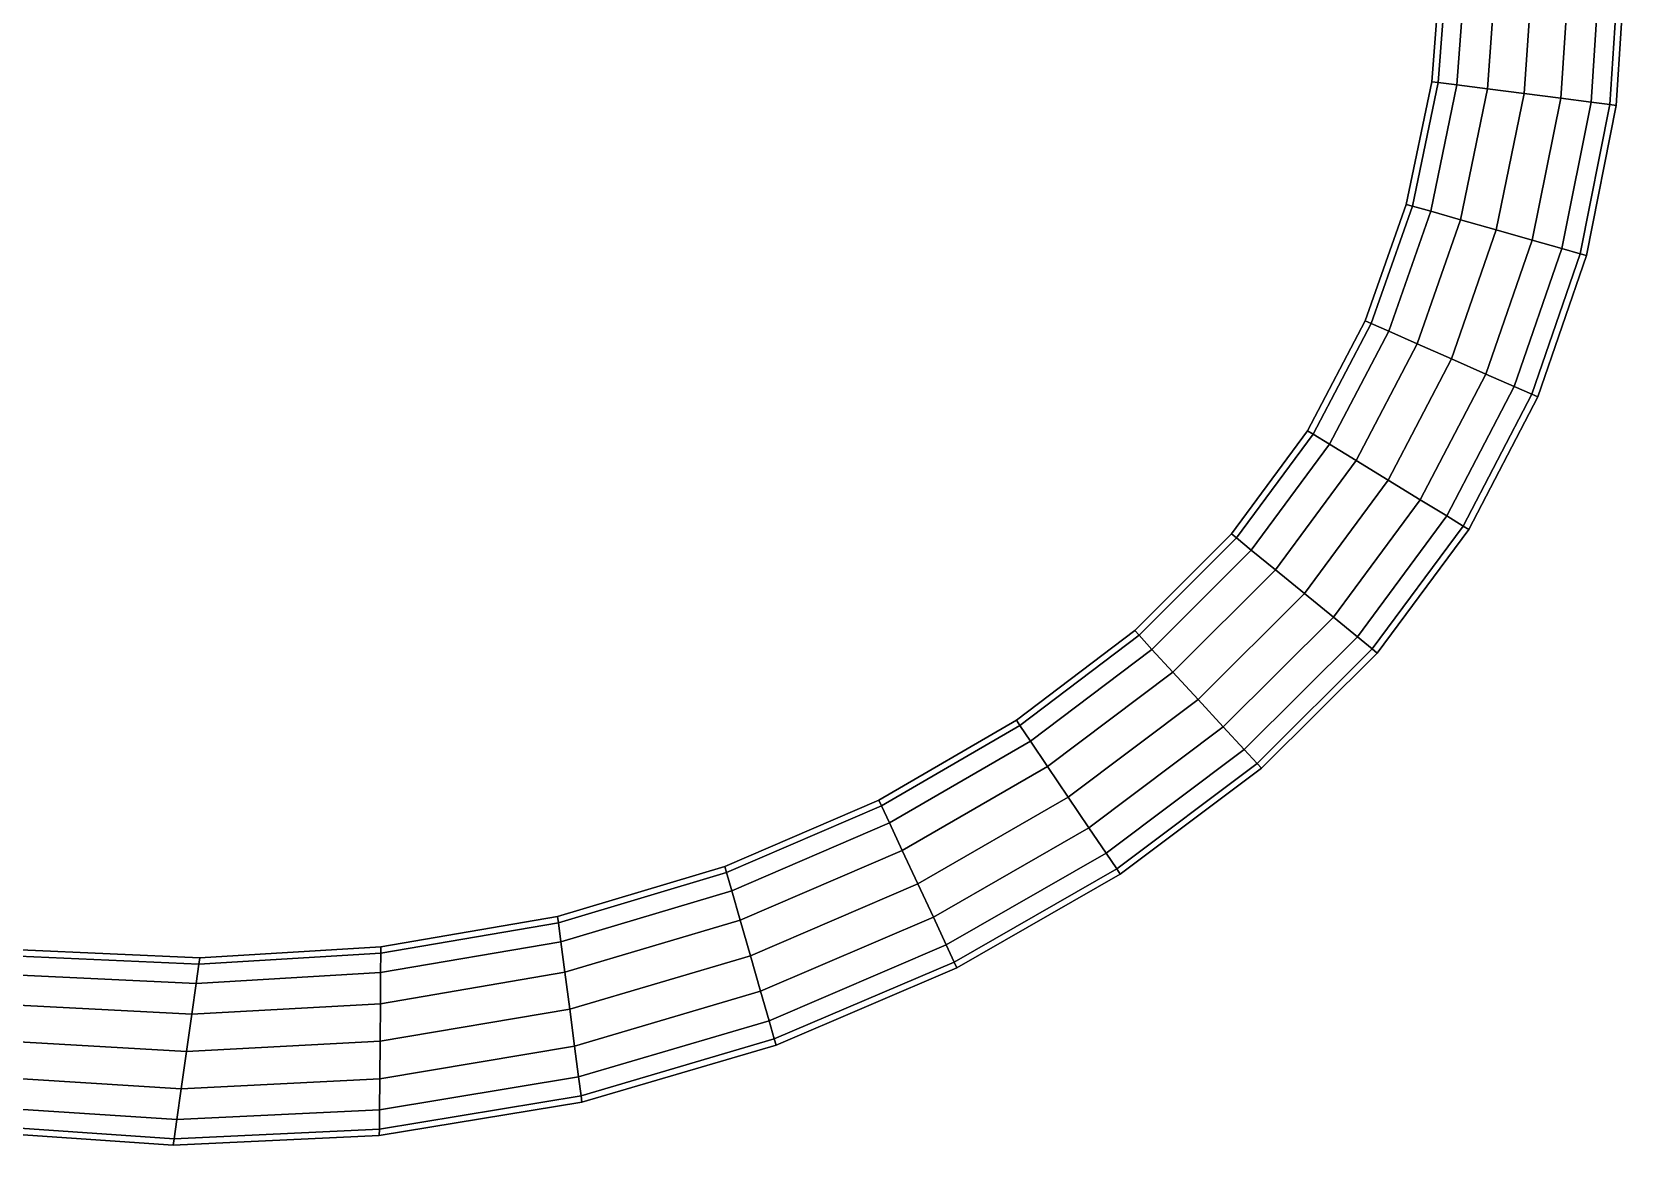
# Model space of a CAD drawing. Extents: x -69847 to 69397, y -182924 to 65597.
# Drawn here: x 33842 to 69397, y -144630 to -119801 of the extents above; entities that cross this region are included whole.
import ezdxf

# ---------------------------------------------------------------- set-up
doc = ezdxf.new("R2010")
doc.units = 0

msp = doc.modelspace()

# ---------------------------------------------------------------- linework, layer by layer
for points in [[(68157.179688, -118025.84375, -18019.162109), (67338.226563, -118050.023438, -18171.505859), (67120.640625, -121177.414063, -17640.253906), (67938.90625, -121282.3125, -17487.910156)], [(67120.648438, -121177.414063, -13171.505859), (67338.226563, -118050.023438, -13702.754883), (68157.179688, -118025.84375, -13855.098633), (67938.90625, -121282.3125, -13323.849609)], [(67938.90625, -121282.3125, -13323.849609), (68157.179688, -118025.84375, -13855.098633), (68835.734375, -118005.804688, -14312.130859), (68616.898438, -121369.234375, -13780.880859)], [(68835.734375, -118005.804688, -17562.130859), (68157.179688, -118025.84375, -18019.162109), (67938.90625, -121282.3125, -17487.910156), (68616.898438, -121369.234375, -17030.878906)], [(69256.90625, -117993.367188, -16825.802734), (68835.734375, -118005.804688, -17562.130859), (68616.898438, -121369.234375, -17030.878906), (69037.71875, -121423.1875, -16294.551758)], [(68835.734375, -118005.804688, -14312.130859), (69256.90625, -117993.367188, -15048.458008), (69037.71875, -121423.1875, -14517.208984), (68616.898438, -121369.234375, -13780.880859)], [(69397.296875, -117989.21875, -15937.129883), (69256.90625, -117993.367188, -16825.802734), (69037.71875, -121423.1875, -16294.551758), (69177.992188, -121441.164063, -15405.879883)], [(69256.90625, -117993.367188, -15048.458008), (69397.296875, -117989.21875, -15937.129883), (69177.992188, -121441.164063, -15405.879883), (69037.71875, -121423.1875, -14517.208984)], [(65203.570313, -120931.640625, -16294.551758), (65419.554688, -118106.679688, -16825.802734), (65279.164063, -118110.828125, -15937.129883), (65063.296875, -120913.65625, -15405.879883)], [(65063.296875, -120913.65625, -15405.879883), (65279.164063, -118110.828125, -15937.129883), (65419.554688, -118106.679688, -15048.458008), (65203.570313, -120931.640625, -14517.208984)], [(65624.390625, -120985.585938, -17030.878906), (65840.726563, -118094.242188, -17562.130859), (65419.554688, -118106.679688, -16825.802734), (65203.570313, -120931.640625, -16294.551758)], [(65203.570313, -120931.640625, -14517.208984), (65419.554688, -118106.679688, -15048.458008), (65840.726563, -118094.242188, -14312.130859), (65624.390625, -120985.585938, -13780.880859)], [(65624.390625, -120985.585938, -13780.880859), (65840.726563, -118094.242188, -14312.130859), (66519.28125, -118074.203125, -13855.098633), (66302.382813, -121072.507813, -13323.849609)], [(66519.28125, -118074.203125, -18019.162109), (65840.726563, -118094.242188, -17562.130859), (65624.390625, -120985.585938, -17030.878906), (66302.375, -121072.507813, -17487.910156)], [(67338.226563, -118050.023438, -18171.505859), (66519.28125, -118074.203125, -18019.162109), (66302.375, -121072.507813, -17487.910156), (67120.640625, -121177.414063, -17640.253906)], [(66302.382813, -121072.507813, -13323.849609), (66519.28125, -118074.203125, -13855.098633), (67338.226563, -118050.023438, -13702.754883), (67120.648438, -121177.414063, -13171.505859)], [(64629.460938, -123686.421875, -15700.801758), (65203.570313, -120931.640625, -16294.551758), (65063.296875, -120913.65625, -15405.879883), (64492.414063, -123647.59375, -14812.129883)], [(64492.414063, -123647.59375, -14812.129883), (65063.296875, -120913.65625, -15405.879883), (65203.570313, -120931.640625, -14517.208984), (64629.460938, -123686.421875, -13923.458984)], [(65040.609375, -123802.914063, -16437.128906), (65624.390625, -120985.585938, -17030.878906), (65203.570313, -120931.640625, -16294.551758), (64629.460938, -123686.421875, -15700.801758)], [(64629.460938, -123686.421875, -13923.458984), (65203.570313, -120931.640625, -14517.208984), (65624.390625, -120985.585938, -13780.880859), (65040.617188, -123802.914063, -13187.130859)], [(66302.375, -121072.507813, -17487.910156), (65624.390625, -120985.585938, -17030.878906), (65040.609375, -123802.914063, -16437.128906), (65703.023438, -123990.59375, -16894.160156)], [(65040.617188, -123802.914063, -13187.130859), (65624.390625, -120985.585938, -13780.880859), (66302.382813, -121072.507813, -13323.849609), (65703.03125, -123990.59375, -12730.099609)], [(67120.640625, -121177.414063, -17640.253906), (66302.375, -121072.507813, -17487.910156), (65703.023438, -123990.59375, -16894.160156), (66502.492188, -124217.109375, -17046.503906)], [(65703.03125, -123990.59375, -12730.099609), (66302.382813, -121072.507813, -13323.849609), (67120.648438, -121177.414063, -13171.505859), (66502.492188, -124217.109375, -12577.755859)], [(66502.492188, -124217.109375, -12577.755859), (67120.648438, -121177.414063, -13171.505859), (67938.90625, -121282.3125, -13323.849609), (67301.960938, -124443.617188, -12730.099609)], [(67938.90625, -121282.3125, -17487.910156), (67120.640625, -121177.414063, -17640.253906), (66502.492188, -124217.109375, -17046.503906), (67301.960938, -124443.617188, -16894.160156)], [(67301.960938, -124443.617188, -12730.099609), (67938.90625, -121282.3125, -13323.849609), (68616.898438, -121369.234375, -13780.880859), (67964.375, -124631.296875, -13187.130859)], [(68616.898438, -121369.234375, -17030.878906), (67938.90625, -121282.3125, -17487.910156), (67301.960938, -124443.617188, -16894.160156), (67964.375, -124631.296875, -16437.128906)], [(69037.71875, -121423.1875, -16294.551758), (68616.898438, -121369.234375, -17030.878906), (67964.375, -124631.296875, -16437.128906), (68375.53125, -124747.789063, -15700.801758)], [(68616.898438, -121369.234375, -13780.880859), (69037.71875, -121423.1875, -14517.208984), (68375.53125, -124747.789063, -13923.458984), (67964.375, -124631.296875, -13187.130859)], [(69177.992188, -121441.164063, -15405.879883), (69037.71875, -121423.1875, -16294.551758), (68375.53125, -124747.789063, -15700.801758), (68512.578125, -124786.617188, -14812.129883)], [(69037.71875, -121423.1875, -14517.208984), (69177.992188, -121441.164063, -15405.879883), (68512.578125, -124786.617188, -14812.129883), (68375.53125, -124747.789063, -13923.458984)], [(63711.125, -126303.632813, -15054.96875), (64629.460938, -123686.421875, -15700.801758), (64492.414063, -123647.59375, -14812.129883), (63580.015625, -126245.773438, -14166.296875)], [(63580.015625, -126245.773438, -14166.296875), (64492.414063, -123647.59375, -14812.129883), (64629.460938, -123686.421875, -13923.458984), (63711.125, -126303.632813, -13277.625)], [(64104.445313, -126477.203125, -15791.295898), (65040.609375, -123802.914063, -16437.128906), (64629.460938, -123686.421875, -15700.801758), (63711.125, -126303.632813, -15054.96875)], [(63711.125, -126303.632813, -13277.625), (64629.460938, -123686.421875, -13923.458984), (65040.617188, -123802.914063, -13187.130859), (64104.449219, -126477.203125, -12541.296875)], [(65703.023438, -123990.59375, -16894.160156), (65040.609375, -123802.914063, -16437.128906), (64104.445313, -126477.203125, -15791.295898), (64738.132813, -126756.851563, -16248.327148)], [(64104.449219, -126477.203125, -12541.296875), (65040.617188, -123802.914063, -13187.130859), (65703.03125, -123990.59375, -12730.099609), (64738.140625, -126756.851563, -12084.265625)], [(66502.492188, -124217.109375, -17046.503906), (65703.023438, -123990.59375, -16894.160156), (64738.132813, -126756.851563, -16248.327148), (65502.9375, -127094.359375, -16400.671875)], [(64738.140625, -126756.851563, -12084.265625), (65703.03125, -123990.59375, -12730.099609), (66502.492188, -124217.109375, -12577.755859), (65502.9375, -127094.359375, -11931.921875)], [(65502.9375, -127094.359375, -11931.921875), (66502.492188, -124217.109375, -12577.755859), (67301.960938, -124443.617188, -12730.099609), (66267.734375, -127431.867188, -12084.265625)], [(67301.960938, -124443.617188, -16894.160156), (66502.492188, -124217.109375, -17046.503906), (65502.9375, -127094.359375, -16400.671875), (66267.734375, -127431.867188, -16248.327148)], [(66267.734375, -127431.867188, -12084.265625), (67301.960938, -124443.617188, -12730.099609), (67964.375, -124631.296875, -13187.130859), (66901.421875, -127711.515625, -12541.296875)], [(67964.375, -124631.296875, -16437.128906), (67301.960938, -124443.617188, -16894.160156), (66267.734375, -127431.867188, -16248.327148), (66901.421875, -127711.515625, -15791.295898)], [(68375.53125, -124747.789063, -15700.801758), (67964.375, -124631.296875, -16437.128906), (66901.421875, -127711.515625, -15791.295898), (67294.75, -127885.085938, -15054.96875)], [(67964.375, -124631.296875, -13187.130859), (68375.53125, -124747.789063, -13923.458984), (67294.75, -127885.085938, -13277.625), (66901.421875, -127711.515625, -12541.296875)], [(68512.578125, -124786.617188, -14812.129883), (68375.53125, -124747.789063, -15700.801758), (67294.75, -127885.085938, -15054.96875), (67425.859375, -127942.945313, -14166.296875)], [(68375.53125, -124747.789063, -13923.458984), (68512.578125, -124786.617188, -14812.129883), (67425.859375, -127942.945313, -14166.296875), (67294.75, -127885.085938, -13277.625)], [(62417.351563, -128770.796875, -14409.135742), (63711.125, -126303.632813, -15054.96875), (63580.015625, -126245.773438, -14166.296875), (62294.925781, -128695.734375, -13520.463867)], [(62294.925781, -128695.734375, -13520.463867), (63580.015625, -126245.773438, -14166.296875), (63711.125, -126303.632813, -13277.625), (62417.351563, -128770.804688, -12631.791992)], [(62784.632813, -128995.992188, -15145.462891), (64104.445313, -126477.203125, -15791.295898), (63711.125, -126303.632813, -15054.96875), (62417.351563, -128770.796875, -14409.135742)], [(62417.351563, -128770.804688, -12631.791992), (63711.125, -126303.632813, -13277.625), (64104.449219, -126477.203125, -12541.296875), (62784.632813, -128996, -11895.463867)], [(62784.632813, -128996, -11895.463867), (64104.449219, -126477.203125, -12541.296875), (64738.140625, -126756.851563, -12084.265625), (63376.367188, -129358.804688, -11438.432617)], [(64738.132813, -126756.851563, -16248.327148), (64104.445313, -126477.203125, -15791.295898), (62784.632813, -128995.992188, -15145.462891), (63376.367188, -129358.804688, -15602.494141)], [(63376.367188, -129358.804688, -11438.432617), (64738.140625, -126756.851563, -12084.265625), (65502.9375, -127094.359375, -11931.921875), (64090.53125, -129796.679688, -11286.088867)], [(65502.9375, -127094.359375, -16400.671875), (64738.132813, -126756.851563, -16248.327148), (63376.367188, -129358.804688, -15602.494141), (64090.53125, -129796.679688, -15754.837891)], [(64090.53125, -129796.679688, -11286.088867), (65502.9375, -127094.359375, -11931.921875), (66267.734375, -127431.867188, -12084.265625), (64804.695313, -130234.554688, -11438.432617)], [(66267.734375, -127431.867188, -16248.327148), (65502.9375, -127094.359375, -16400.671875), (64090.53125, -129796.679688, -15754.837891), (64804.695313, -130234.554688, -15602.494141)], [(64804.695313, -130234.554688, -11438.432617), (66267.734375, -127431.867188, -12084.265625), (66901.421875, -127711.515625, -12541.296875), (65396.429688, -130597.367188, -11895.463867)], [(66901.421875, -127711.515625, -15791.295898), (66267.734375, -127431.867188, -16248.327148), (64804.695313, -130234.554688, -15602.494141), (65396.429688, -130597.367188, -15145.462891)], [(67294.75, -127885.085938, -15054.96875), (66901.421875, -127711.515625, -15791.295898), (65396.429688, -130597.367188, -15145.462891), (65763.710938, -130822.554688, -14409.135742)], [(66901.421875, -127711.515625, -12541.296875), (67294.75, -127885.085938, -13277.625), (65763.710938, -130822.554688, -12631.791992), (65396.429688, -130597.367188, -11895.463867)], [(67425.859375, -127942.945313, -14166.296875), (67294.75, -127885.085938, -15054.96875), (65763.710938, -130822.554688, -14409.135742), (65886.140625, -130897.625, -13520.463867)], [(67294.75, -127885.085938, -13277.625), (67425.859375, -127942.945313, -14166.296875), (65886.140625, -130897.625, -13520.463867), (65763.710938, -130822.554688, -12631.791992)], [(60705.65625, -131089.21875, -13825.801758), (62417.351563, -128770.796875, -14409.135742), (62294.925781, -128695.734375, -13520.463867), (60594.765625, -130998.640625, -12937.129883)], [(60594.765625, -130998.640625, -12937.129883), (62294.925781, -128695.734375, -13520.463867), (62417.351563, -128770.804688, -12631.791992), (60705.65625, -131089.21875, -12048.458008)], [(61038.332031, -131360.953125, -14562.129883), (62784.632813, -128995.992188, -15145.462891), (62417.351563, -128770.796875, -14409.135742), (60705.65625, -131089.21875, -13825.801758)], [(60705.65625, -131089.21875, -12048.458008), (62417.351563, -128770.804688, -12631.791992), (62784.632813, -128996, -11895.463867), (61038.332031, -131360.96875, -11312.129883)], [(63376.367188, -129358.804688, -15602.494141), (62784.632813, -128995.992188, -15145.462891), (61038.332031, -131360.953125, -14562.129883), (61574.308594, -131798.765625, -15019.161133)], [(61038.332031, -131360.96875, -11312.129883), (62784.632813, -128996, -11895.463867), (63376.367188, -129358.804688, -11438.432617), (61574.308594, -131798.765625, -10855.098633)], [(61574.308594, -131798.765625, -10855.098633), (63376.367188, -129358.804688, -11438.432617), (64090.53125, -129796.679688, -11286.088867), (62221.175781, -132327.140625, -10702.754883)], [(64090.53125, -129796.679688, -15754.837891), (63376.367188, -129358.804688, -15602.494141), (61574.308594, -131798.765625, -15019.161133), (62221.175781, -132327.140625, -15171.504883)], [(62221.175781, -132327.140625, -10702.754883), (64090.53125, -129796.679688, -11286.088867), (64804.695313, -130234.554688, -11438.432617), (62868.042969, -132855.53125, -10855.098633)], [(64804.695313, -130234.554688, -15602.494141), (64090.53125, -129796.679688, -15754.837891), (62221.175781, -132327.140625, -15171.504883), (62868.042969, -132855.515625, -15019.161133)], [(62868.042969, -132855.53125, -10855.098633), (64804.695313, -130234.554688, -11438.432617), (65396.429688, -130597.367188, -11895.463867), (63404.015625, -133293.328125, -11312.129883)], [(65396.429688, -130597.367188, -15145.462891), (64804.695313, -130234.554688, -15602.494141), (62868.042969, -132855.515625, -15019.161133), (63404.015625, -133293.328125, -14562.129883)], [(65763.710938, -130822.554688, -14409.135742), (65396.429688, -130597.367188, -15145.462891), (63404.015625, -133293.328125, -14562.129883), (63736.691406, -133565.0625, -13825.801758)], [(65396.429688, -130597.367188, -11895.463867), (65763.710938, -130822.554688, -12631.791992), (63736.691406, -133565.0625, -12048.458008), (63404.015625, -133293.328125, -11312.129883)], [(65886.140625, -130897.625, -13520.463867), (65763.710938, -130822.554688, -14409.135742), (63736.691406, -133565.0625, -13825.801758), (63847.582031, -133655.640625, -12937.129883)], [(65763.710938, -130822.554688, -12631.791992), (65886.140625, -130897.625, -13520.463867), (63847.582031, -133655.640625, -12937.129883), (63736.691406, -133565.0625, -12048.458008)], [(58533.558594, -133260.171875, -13367.46875), (60705.65625, -131089.21875, -13825.801758), (60594.765625, -130998.640625, -12937.129883), (58437.175781, -133155.640625, -12478.796875)], [(58437.175781, -133155.640625, -12478.796875), (60594.765625, -130998.640625, -12937.129883), (60705.65625, -131089.21875, -12048.458008), (58533.558594, -133260.171875, -11590.125)], [(58822.703125, -133573.78125, -14103.796875), (61038.332031, -131360.953125, -14562.129883), (60705.65625, -131089.21875, -13825.801758), (58533.558594, -133260.171875, -13367.46875)], [(58533.558594, -133260.171875, -11590.125), (60705.65625, -131089.21875, -12048.458008), (61038.332031, -131360.96875, -11312.129883), (58822.703125, -133573.78125, -10853.796875)], [(61574.308594, -131798.765625, -15019.161133), (61038.332031, -131360.953125, -14562.129883), (58822.703125, -133573.78125, -14103.796875), (59288.546875, -134079.03125, -14560.828125)], [(58822.703125, -133573.78125, -10853.796875), (61038.332031, -131360.96875, -11312.129883), (61574.308594, -131798.765625, -10855.098633), (59288.546875, -134079.03125, -10396.765625)], [(59288.546875, -134079.03125, -10396.765625), (61574.308594, -131798.765625, -10855.098633), (62221.175781, -132327.140625, -10702.754883), (59850.769531, -134688.828125, -10244.421875)], [(62221.175781, -132327.140625, -15171.504883), (61574.308594, -131798.765625, -15019.161133), (59288.546875, -134079.03125, -14560.828125), (59850.769531, -134688.8125, -14713.171875)], [(59850.769531, -134688.828125, -10244.421875), (62221.175781, -132327.140625, -10702.754883), (62868.042969, -132855.53125, -10855.098633), (60412.992188, -135298.609375, -10396.765625)], [(62868.042969, -132855.515625, -15019.161133), (62221.175781, -132327.140625, -15171.504883), (59850.769531, -134688.8125, -14713.171875), (60412.992188, -135298.609375, -14560.828125)], [(63404.015625, -133293.328125, -14562.129883), (62868.042969, -132855.515625, -15019.161133), (60412.992188, -135298.609375, -14560.828125), (60878.835938, -135803.859375, -14103.796875)], [(60412.992188, -135298.609375, -10396.765625), (62868.042969, -132855.53125, -10855.098633), (63404.015625, -133293.328125, -11312.129883), (60878.835938, -135803.859375, -10853.796875)], [(55877.21875, -135272.0625, -13078.40625), (58533.558594, -133260.171875, -13367.46875), (58437.175781, -133155.640625, -12478.796875), (55798.246094, -135155.109375, -12189.734375)], [(55798.246094, -135155.109375, -12189.734375), (58437.175781, -133155.640625, -12478.796875), (58533.558594, -133260.171875, -11590.125), (55877.21875, -135272.0625, -11301.0625)], [(56114.132813, -135622.96875, -13814.734375), (58822.703125, -133573.78125, -14103.796875), (58533.558594, -133260.171875, -13367.46875), (55877.21875, -135272.0625, -13078.40625)], [(55877.21875, -135272.0625, -11301.0625), (58533.558594, -133260.171875, -11590.125), (58822.703125, -133573.78125, -10853.796875), (56114.132813, -135622.96875, -10564.734375)], [(63736.691406, -133565.0625, -13825.801758), (63404.015625, -133293.328125, -14562.129883), (60878.835938, -135803.859375, -14103.796875), (61167.976563, -136117.46875, -13367.46875)], [(63404.015625, -133293.328125, -11312.129883), (63736.691406, -133565.0625, -12048.458008), (61167.976563, -136117.46875, -11590.125), (60878.835938, -135803.859375, -10853.796875)], [(56114.132813, -135622.96875, -10564.734375), (58822.703125, -133573.78125, -10853.796875), (59288.546875, -134079.03125, -10396.765625), (56495.824219, -136188.296875, -10107.703125)], [(59288.546875, -134079.03125, -14560.828125), (58822.703125, -133573.78125, -14103.796875), (56114.132813, -135622.96875, -13814.734375), (56495.824219, -136188.296875, -14271.765625)], [(63847.582031, -133655.640625, -12937.129883), (63736.691406, -133565.0625, -13825.801758), (61167.976563, -136117.46875, -13367.46875), (61264.359375, -136222, -12478.796875)], [(63736.691406, -133565.0625, -12048.458008), (63847.582031, -133655.640625, -12937.129883), (61264.359375, -136222, -12478.796875), (61167.976563, -136117.46875, -11590.125)], [(56495.824219, -136188.296875, -10107.703125), (59288.546875, -134079.03125, -10396.765625), (59850.769531, -134688.828125, -10244.421875), (56956.492188, -136870.59375, -9955.359375)], [(59850.769531, -134688.8125, -14713.171875), (59288.546875, -134079.03125, -14560.828125), (56495.824219, -136188.296875, -14271.765625), (56956.492188, -136870.59375, -14424.109375)], [(60412.992188, -135298.609375, -14560.828125), (59850.769531, -134688.8125, -14713.171875), (56956.492188, -136870.59375, -14424.109375), (57417.15625, -137552.890625, -14271.765625)], [(56956.492188, -136870.59375, -9955.359375), (59850.769531, -134688.828125, -10244.421875), (60412.992188, -135298.609375, -10396.765625), (57417.15625, -137552.890625, -10107.703125)], [(52787.417969, -137061.75, -12929.96875), (55877.21875, -135272.0625, -13078.40625), (55798.246094, -135155.109375, -12189.734375), (52727.914063, -136934.234375, -12041.296875)], [(52727.914063, -136934.234375, -12041.296875), (55798.246094, -135155.109375, -12189.734375), (55877.21875, -135272.0625, -11301.0625), (52787.417969, -137061.75, -11152.625)], [(52965.925781, -137444.3125, -13666.296875), (56114.132813, -135622.96875, -13814.734375), (55877.21875, -135272.0625, -13078.40625), (52787.417969, -137061.75, -12929.96875)], [(52787.417969, -137061.75, -11152.625), (55877.21875, -135272.0625, -11301.0625), (56114.132813, -135622.96875, -10564.734375), (52965.925781, -137444.3125, -10416.296875)], [(57417.15625, -137552.890625, -10107.703125), (60412.992188, -135298.609375, -10396.765625), (60878.835938, -135803.859375, -10853.796875), (57798.847656, -138118.21875, -10564.734375)], [(60878.835938, -135803.859375, -14103.796875), (60412.992188, -135298.609375, -14560.828125), (57417.15625, -137552.890625, -14271.765625), (57798.847656, -138118.21875, -13814.734375)], [(52965.925781, -137444.3125, -10416.296875), (56114.132813, -135622.96875, -10564.734375), (56495.824219, -136188.296875, -10107.703125), (53253.523438, -138060.640625, -9959.265625)], [(56495.824219, -136188.296875, -14271.765625), (56114.132813, -135622.96875, -13814.734375), (52965.925781, -137444.3125, -13666.296875), (53253.523438, -138060.640625, -14123.328125)], [(61167.976563, -136117.46875, -13367.46875), (60878.835938, -135803.859375, -14103.796875), (57798.847656, -138118.21875, -13814.734375), (58035.761719, -138469.109375, -13078.40625)], [(60878.835938, -135803.859375, -10853.796875), (61167.976563, -136117.46875, -11590.125), (58035.761719, -138469.109375, -11301.0625), (57798.847656, -138118.21875, -10564.734375)], [(61264.359375, -136222, -12478.796875), (61167.976563, -136117.46875, -13367.46875), (58035.761719, -138469.109375, -13078.40625), (58114.734375, -138586.078125, -12189.734375)], [(61167.976563, -136117.46875, -11590.125), (61264.359375, -136222, -12478.796875), (58114.734375, -138586.078125, -12189.734375), (58035.761719, -138469.109375, -11301.0625)], [(53253.523438, -138060.640625, -9959.265625), (56495.824219, -136188.296875, -10107.703125), (56956.492188, -136870.59375, -9955.359375), (53600.625, -138804.484375, -9806.921875)], [(56956.492188, -136870.59375, -14424.109375), (56495.824219, -136188.296875, -14271.765625), (53253.523438, -138060.640625, -14123.328125), (53600.625, -138804.484375, -14275.671875)], [(53600.625, -138804.484375, -9806.921875), (56956.492188, -136870.59375, -9955.359375), (57417.15625, -137552.890625, -10107.703125), (53947.726563, -139548.34375, -9959.265625)], [(57417.15625, -137552.890625, -14271.765625), (56956.492188, -136870.59375, -14424.109375), (53600.625, -138804.484375, -14275.671875), (53947.726563, -139548.34375, -14123.328125)], [(49333.582031, -138553.234375, -12875.28125), (52787.417969, -137061.75, -12929.96875), (52727.914063, -136934.234375, -12041.296875), (49294.570313, -138417.484375, -11986.609375)], [(49294.570313, -138417.484375, -11986.609375), (52727.914063, -136934.234375, -12041.296875), (52787.417969, -137061.75, -11152.625), (49333.582031, -138553.21875, -11097.9375)], [(49450.617188, -138960.453125, -13611.609375), (52965.925781, -137444.3125, -13666.296875), (52787.417969, -137061.75, -12929.96875), (49333.582031, -138553.234375, -12875.28125)], [(49333.582031, -138553.21875, -11097.9375), (52787.417969, -137061.75, -11152.625), (52965.925781, -137444.3125, -10416.296875), (49450.617188, -138960.453125, -10361.609375)], [(49450.617188, -138960.453125, -10361.609375), (52965.925781, -137444.3125, -10416.296875), (53253.523438, -138060.640625, -9959.265625), (49639.171875, -139616.546875, -9904.578125)], [(53253.523438, -138060.640625, -14123.328125), (52965.925781, -137444.3125, -13666.296875), (49450.617188, -138960.453125, -13611.609375), (49639.171875, -139616.546875, -14068.640625)], [(53947.726563, -139548.34375, -9959.265625), (57417.15625, -137552.890625, -10107.703125), (57798.847656, -138118.21875, -10564.734375), (54235.328125, -140164.6875, -10416.296875)], [(57798.847656, -138118.21875, -13814.734375), (57417.15625, -137552.890625, -14271.765625), (53947.726563, -139548.34375, -14123.328125), (54235.328125, -140164.6875, -13666.296875)], [(49639.171875, -139616.546875, -9904.578125), (53253.523438, -138060.640625, -9959.265625), (53600.625, -138804.484375, -9806.921875), (49866.742188, -140408.375, -9752.234375)], [(53600.625, -138804.484375, -14275.671875), (53253.523438, -138060.640625, -14123.328125), (49639.171875, -139616.546875, -14068.640625), (49866.742188, -140408.390625, -14220.984375)], [(58035.761719, -138469.109375, -13078.40625), (57798.847656, -138118.21875, -13814.734375), (54235.328125, -140164.6875, -13666.296875), (54413.835938, -140547.234375, -12929.96875)], [(57798.847656, -138118.21875, -10564.734375), (58035.761719, -138469.109375, -11301.0625), (54413.835938, -140547.234375, -11152.625), (54235.328125, -140164.6875, -10416.296875)], [(45585.148438, -139670.46875, -12867.46875), (49333.582031, -138553.234375, -12875.28125), (49294.570313, -138417.484375, -11986.609375), (45566.617188, -139529.265625, -11978.796875)], [(45566.617188, -139529.265625, -11978.796875), (49294.570313, -138417.484375, -11986.609375), (49333.582031, -138553.21875, -11097.9375), (45585.148438, -139670.453125, -11090.125)], [(45585.148438, -139670.453125, -11090.125), (49333.582031, -138553.21875, -11097.9375), (49450.617188, -138960.453125, -10361.609375), (45640.738281, -140094.03125, -10353.796875)], [(45640.738281, -140094.046875, -13603.796875), (49450.617188, -138960.453125, -13611.609375), (49333.582031, -138553.234375, -12875.28125), (45585.148438, -139670.46875, -12867.46875)], [(58114.734375, -138586.078125, -12189.734375), (58035.761719, -138469.109375, -13078.40625), (54413.835938, -140547.234375, -12929.96875), (54473.339844, -140674.75, -12041.296875)], [(58035.761719, -138469.109375, -11301.0625), (58114.734375, -138586.078125, -12189.734375), (54473.339844, -140674.75, -12041.296875), (54413.835938, -140547.234375, -11152.625)], [(45640.738281, -140094.03125, -10353.796875), (49450.617188, -138960.453125, -10361.609375), (49639.171875, -139616.546875, -9904.578125), (45730.300781, -140776.46875, -9896.765625)], [(49639.171875, -139616.546875, -14068.640625), (49450.617188, -138960.453125, -13611.609375), (45640.738281, -140094.046875, -13603.796875), (45730.300781, -140776.484375, -14060.828125)], [(49866.742188, -140408.375, -9752.234375), (53600.625, -138804.484375, -9806.921875), (53947.726563, -139548.34375, -9959.265625), (50094.308594, -141200.21875, -9904.578125)], [(53947.726563, -139548.34375, -14123.328125), (53600.625, -138804.484375, -14275.671875), (49866.742188, -140408.390625, -14220.984375), (50094.308594, -141200.21875, -14068.640625)], [(41622.007813, -140352.25, -11090.125), (45585.148438, -139670.453125, -11090.125), (45640.738281, -140094.03125, -10353.796875), (41618.597656, -140782.640625, -10353.796875)], [(41618.597656, -140782.65625, -13603.796875), (45640.738281, -140094.046875, -13603.796875), (45585.148438, -139670.46875, -12867.46875), (41622.007813, -140352.25, -12867.46875)], [(41622.007813, -140352.25, -12867.46875), (45585.148438, -139670.46875, -12867.46875), (45566.617188, -139529.265625, -11978.796875), (41623.144531, -140208.78125, -11978.796875)], [(41623.144531, -140208.78125, -11978.796875), (45566.617188, -139529.265625, -11978.796875), (45585.148438, -139670.453125, -11090.125), (41622.007813, -140352.25, -11090.125)], [(45730.300781, -140776.46875, -9896.765625), (49639.171875, -139616.546875, -9904.578125), (49866.742188, -140408.375, -9752.234375), (45838.398438, -141600.09375, -9744.421875)], [(49866.742188, -140408.390625, -14220.984375), (49639.171875, -139616.546875, -14068.640625), (45730.300781, -140776.484375, -14060.828125), (45838.398438, -141600.109375, -14213.171875)], [(50094.308594, -141200.21875, -9904.578125), (53947.726563, -139548.34375, -9959.265625), (54235.328125, -140164.6875, -10416.296875), (50282.863281, -141856.3125, -10361.609375)], [(54235.328125, -140164.6875, -13666.296875), (53947.726563, -139548.34375, -14123.328125), (50094.308594, -141200.21875, -14068.640625), (50282.863281, -141856.3125, -13611.609375)], [(33432.941406, -140829.296875, -13603.796875), (37505.605469, -141023.640625, -13603.796875), (37565.925781, -140596.515625, -12867.46875), (33549.136719, -140416.03125, -12867.46875)], [(33549.136719, -140416.03125, -11090.125), (37565.925781, -140596.515625, -11090.125), (37505.605469, -141023.625, -10353.796875), (33432.941406, -140829.28125, -10353.796875)], [(33549.136719, -140416.03125, -12867.46875), (37565.925781, -140596.515625, -12867.46875), (37586.03125, -140454.140625, -11978.796875), (33587.867188, -140278.28125, -11978.796875)], [(33587.867188, -140278.28125, -11978.796875), (37586.03125, -140454.140625, -11978.796875), (37565.925781, -140596.515625, -11090.125), (33549.136719, -140416.03125, -11090.125)], [(37505.605469, -141023.640625, -13603.796875), (41618.597656, -140782.65625, -13603.796875), (41622.007813, -140352.25, -12867.46875), (37565.925781, -140596.515625, -12867.46875)], [(37565.925781, -140596.515625, -11090.125), (41622.007813, -140352.25, -11090.125), (41618.597656, -140782.640625, -10353.796875), (37505.605469, -141023.625, -10353.796875)], [(37565.925781, -140596.515625, -12867.46875), (41622.007813, -140352.25, -12867.46875), (41623.144531, -140208.78125, -11978.796875), (37586.03125, -140454.140625, -11978.796875)], [(37586.03125, -140454.140625, -11978.796875), (41623.144531, -140208.78125, -11978.796875), (41622.007813, -140352.25, -11090.125), (37565.925781, -140596.515625, -11090.125)], [(45640.738281, -140094.03125, -10353.796875), (45730.300781, -140776.46875, -9896.765625), (41613.105469, -141476.078125, -9896.765625), (41618.597656, -140782.640625, -10353.796875)], [(41613.105469, -141476.09375, -14060.828125), (45730.300781, -140776.484375, -14060.828125), (45640.738281, -140094.046875, -13603.796875), (41618.597656, -140782.65625, -13603.796875)], [(45838.398438, -141600.09375, -9744.421875), (49866.742188, -140408.375, -9752.234375), (50094.308594, -141200.21875, -9904.578125), (45946.492188, -142423.734375, -9896.765625)], [(50094.308594, -141200.21875, -14068.640625), (49866.742188, -140408.390625, -14220.984375), (45838.398438, -141600.109375, -14213.171875), (45946.492188, -142423.734375, -14060.828125)], [(54413.835938, -140547.234375, -12929.96875), (54235.328125, -140164.6875, -13666.296875), (50282.863281, -141856.3125, -13611.609375), (50399.898438, -142263.53125, -12875.28125)], [(54235.328125, -140164.6875, -10416.296875), (54413.835938, -140547.234375, -11152.625), (50399.898438, -142263.53125, -11097.9375), (50282.863281, -141856.3125, -10361.609375)], [(41618.597656, -140782.640625, -10353.796875), (41613.105469, -141476.078125, -9896.765625), (37408.417969, -141711.765625, -9896.765625), (37505.605469, -141023.625, -10353.796875)], [(37408.417969, -141711.765625, -14060.828125), (41613.105469, -141476.09375, -14060.828125), (41618.597656, -140782.65625, -13603.796875), (37505.605469, -141023.640625, -13603.796875)], [(45730.300781, -140776.46875, -9896.765625), (45838.398438, -141600.09375, -9744.421875), (41606.472656, -142312.984375, -9744.421875), (41613.105469, -141476.078125, -9896.765625)], [(41606.472656, -142313, -14213.171875), (45838.398438, -141600.109375, -14213.171875), (45730.300781, -140776.484375, -14060.828125), (41613.105469, -141476.09375, -14060.828125)], [(54473.339844, -140674.75, -12041.296875), (54413.835938, -140547.234375, -12929.96875), (50399.898438, -142263.53125, -12875.28125), (50438.910156, -142399.28125, -11986.609375)], [(54413.835938, -140547.234375, -11152.625), (54473.339844, -140674.75, -12041.296875), (50438.910156, -142399.28125, -11986.609375), (50399.898438, -142263.53125, -11097.9375)], [(33245.738281, -141495.09375, -14060.828125), (37408.417969, -141711.765625, -14060.828125), (37505.605469, -141023.640625, -13603.796875), (33432.941406, -140829.296875, -13603.796875)], [(37505.605469, -141023.625, -10353.796875), (37408.417969, -141711.765625, -9896.765625), (33245.742188, -141495.09375, -9896.765625), (33432.941406, -140829.28125, -10353.796875)], [(37408.417969, -141711.765625, -9896.765625), (37291.121094, -142542.265625, -9744.421875), (33019.804688, -142298.640625, -9744.421875), (33245.742188, -141495.09375, -9896.765625)], [(33019.804688, -142298.640625, -14213.171875), (37291.121094, -142542.265625, -14213.171875), (37408.417969, -141711.765625, -14060.828125), (33245.738281, -141495.09375, -14060.828125)], [(41613.105469, -141476.078125, -9896.765625), (41606.472656, -142312.984375, -9744.421875), (37291.121094, -142542.265625, -9744.421875), (37408.417969, -141711.765625, -9896.765625)], [(37291.121094, -142542.265625, -14213.171875), (41606.472656, -142313, -14213.171875), (41613.105469, -141476.09375, -14060.828125), (37408.417969, -141711.765625, -14060.828125)], [(45946.492188, -142423.734375, -9896.765625), (50094.308594, -141200.21875, -9904.578125), (50282.863281, -141856.3125, -10361.609375), (46036.054688, -143106.171875, -10353.796875)], [(50282.863281, -141856.3125, -13611.609375), (50094.308594, -141200.21875, -14068.640625), (45946.492188, -142423.734375, -14060.828125), (46036.054688, -143106.171875, -13603.796875)], [(45838.398438, -141600.09375, -9744.421875), (45946.492188, -142423.734375, -9896.765625), (41599.84375, -143149.890625, -9896.765625), (41606.472656, -142312.984375, -9744.421875)], [(41599.84375, -143149.890625, -14060.828125), (45946.492188, -142423.734375, -14060.828125), (45838.398438, -141600.109375, -14213.171875), (41606.472656, -142313, -14213.171875)], [(50399.898438, -142263.53125, -12875.28125), (50282.863281, -141856.3125, -13611.609375), (46036.054688, -143106.171875, -13603.796875), (46091.644531, -143529.75, -12867.46875)], [(50282.863281, -141856.3125, -10361.609375), (50399.898438, -142263.53125, -11097.9375), (46091.644531, -143529.75, -11090.125), (46036.054688, -143106.171875, -10353.796875)], [(37291.121094, -142542.265625, -9744.421875), (37173.828125, -143372.765625, -9896.765625), (32793.871094, -143102.203125, -9896.765625), (33019.804688, -142298.640625, -9744.421875)], [(32793.871094, -143102.203125, -14060.828125), (37173.828125, -143372.765625, -14060.828125), (37291.121094, -142542.265625, -14213.171875), (33019.804688, -142298.640625, -14213.171875)], [(41606.472656, -142312.984375, -9744.421875), (41599.84375, -143149.890625, -9896.765625), (37173.828125, -143372.765625, -9896.765625), (37291.121094, -142542.265625, -9744.421875)], [(37173.828125, -143372.765625, -14060.828125), (41599.84375, -143149.890625, -14060.828125), (41606.472656, -142313, -14213.171875), (37291.121094, -142542.265625, -14213.171875)], [(45946.492188, -142423.734375, -9896.765625), (46036.054688, -143106.171875, -10353.796875), (41594.351563, -143843.328125, -10353.796875), (41599.84375, -143149.890625, -9896.765625)], [(41594.351563, -143843.328125, -13603.796875), (46036.054688, -143106.171875, -13603.796875), (45946.492188, -142423.734375, -14060.828125), (41599.84375, -143149.890625, -14060.828125)], [(50438.910156, -142399.28125, -11986.609375), (50399.898438, -142263.53125, -12875.28125), (46091.644531, -143529.75, -12867.46875), (46110.175781, -143670.9375, -11978.796875)], [(50399.898438, -142263.53125, -11097.9375), (50438.910156, -142399.28125, -11986.609375), (46110.175781, -143670.9375, -11978.796875), (46091.644531, -143529.75, -11090.125)], [(37173.828125, -143372.765625, -9896.765625), (37076.640625, -144060.90625, -10353.796875), (32606.667969, -143768, -10353.796875), (32793.871094, -143102.203125, -9896.765625)], [(32606.667969, -143768, -13603.796875), (37076.640625, -144060.90625, -13603.796875), (37173.828125, -143372.765625, -14060.828125), (32793.871094, -143102.203125, -14060.828125)], [(41599.84375, -143149.890625, -9896.765625), (41594.351563, -143843.328125, -10353.796875), (37076.640625, -144060.90625, -10353.796875), (37173.828125, -143372.765625, -9896.765625)], [(37076.640625, -144060.90625, -13603.796875), (41594.351563, -143843.328125, -13603.796875), (41599.84375, -143149.890625, -14060.828125), (37173.828125, -143372.765625, -14060.828125)], [(46091.644531, -143529.75, -12867.46875), (46036.054688, -143106.171875, -13603.796875), (41594.351563, -143843.328125, -13603.796875), (41590.941406, -144273.734375, -12867.46875)], [(46036.054688, -143106.171875, -10353.796875), (46091.644531, -143529.75, -11090.125), (41590.941406, -144273.734375, -11090.125), (41594.351563, -143843.328125, -10353.796875)], [(46110.175781, -143670.9375, -11978.796875), (46091.644531, -143529.75, -12867.46875), (41590.941406, -144273.734375, -12867.46875), (41589.804688, -144417.21875, -11978.796875)], [(46091.644531, -143529.75, -11090.125), (46110.175781, -143670.9375, -11978.796875), (41589.804688, -144417.21875, -11978.796875), (41590.941406, -144273.734375, -11090.125)], [(37016.320313, -144488.015625, -12867.46875), (37076.640625, -144060.90625, -13603.796875), (32606.667969, -143768, -13603.796875), (32490.476563, -144181.25, -12867.46875)], [(37076.640625, -144060.90625, -10353.796875), (37016.320313, -144488.015625, -11090.125), (32490.476563, -144181.25, -11090.125), (32606.667969, -143768, -10353.796875)], [(41590.941406, -144273.734375, -12867.46875), (41594.351563, -143843.328125, -13603.796875), (37076.640625, -144060.90625, -13603.796875), (37016.320313, -144488.015625, -12867.46875)], [(41594.351563, -143843.328125, -10353.796875), (41590.941406, -144273.734375, -11090.125), (37016.320313, -144488.015625, -11090.125), (37076.640625, -144060.90625, -10353.796875)], [(36996.210938, -144630.390625, -11978.796875), (37016.320313, -144488.015625, -12867.46875), (32490.476563, -144181.25, -12867.46875), (32451.742188, -144319, -11978.796875)], [(37016.320313, -144488.015625, -11090.125), (36996.210938, -144630.390625, -11978.796875), (32451.742188, -144319, -11978.796875), (32490.476563, -144181.25, -11090.125)], [(41589.804688, -144417.21875, -11978.796875), (41590.941406, -144273.734375, -12867.46875), (37016.320313, -144488.015625, -12867.46875), (36996.210938, -144630.390625, -11978.796875)], [(41590.941406, -144273.734375, -11090.125), (41589.804688, -144417.21875, -11978.796875), (36996.210938, -144630.390625, -11978.796875), (37016.320313, -144488.015625, -11090.125)]]:
    msp.add_3dface(points)

doc.saveas('drawing.dxf')
